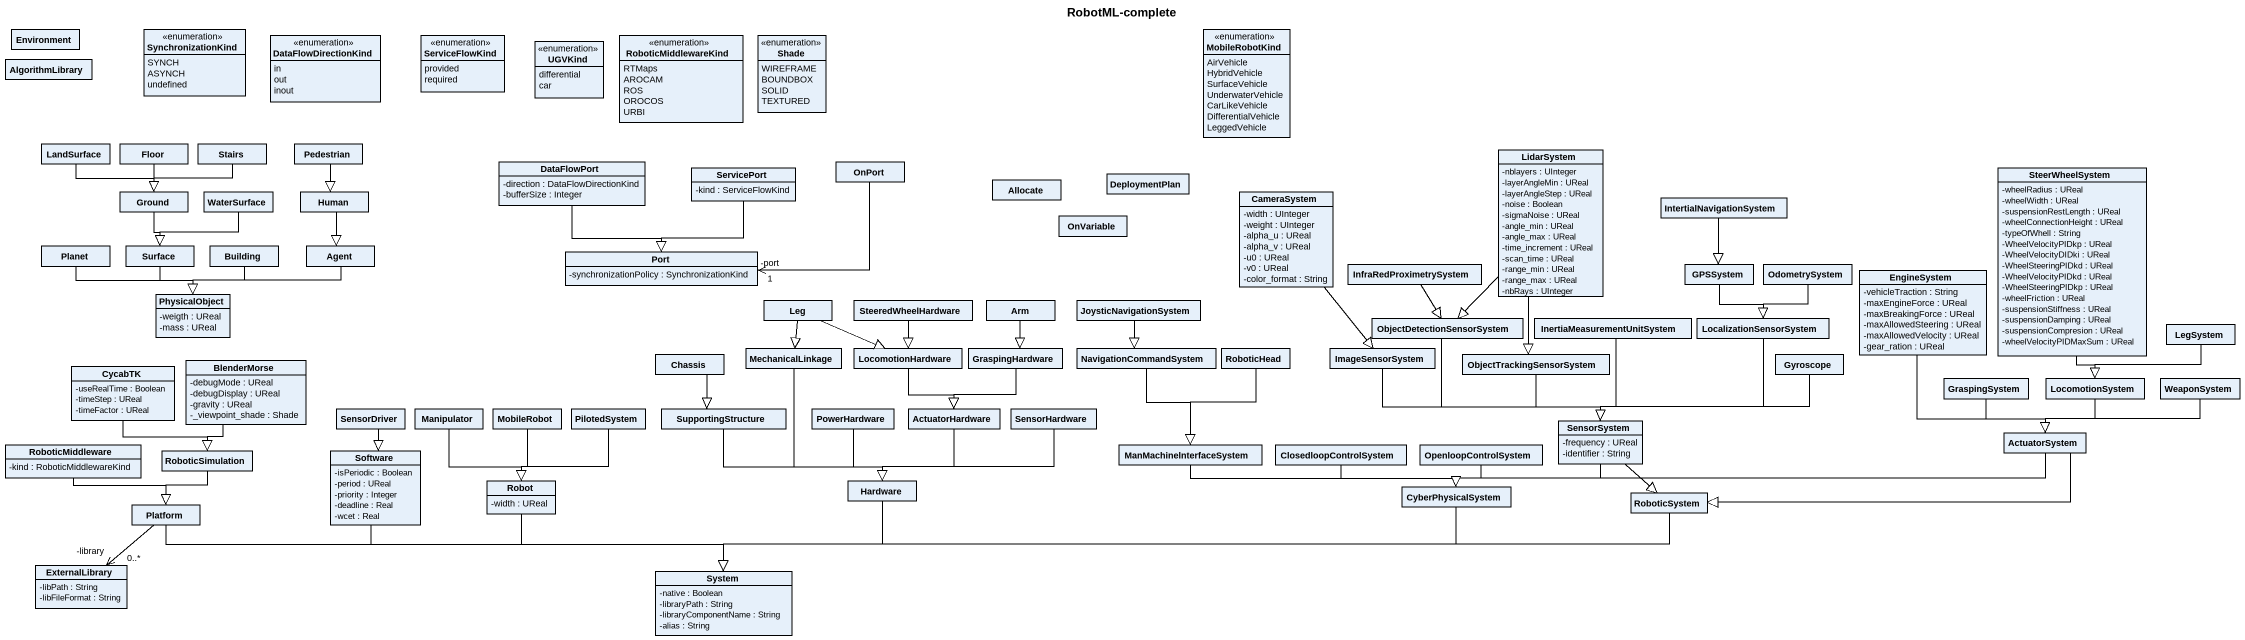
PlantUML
@startuml
title RobotML-complete
hide circle
hide empty members
skinparam classAttributeIconSize 0
class Environment
enum SynchronizationKind {
  SYNCH
  ASYNCH
  undefined
}
enum DataFlowDirectionKind {
  in
  out
  inout
}
enum ServiceFlowKind {
  provided
  required
}
enum RoboticMiddlewareKind {
  RTMaps
  AROCAM
  ROS
  OROCOS
  URBI
}
enum Shade {
  WIREFRAME
  BOUNDBOX
  SOLID
  TEXTURED
}
enum MobileRobotKind {
  AirVehicle
  HybridVehicle
  SurfaceVehicle
  UnderwaterVehicle
  CarLikeVehicle
  DifferentialVehicle
  LeggedVehicle
}
class AlgorithmLibrary
enum UGVKind {
  differential
  car
}
class LandSurface
class Floor
class Stairs
class Pedestrian
class LidarSystem {
  -nblayers : UInteger
  -layerAngleMin : UReal
  -layerAngleStep : UReal
  -noise : Boolean
  -sigmaNoise : UReal
  -angle_min : UReal
  -angle_max : UReal
  -time_increment : UReal
  -scan_time : UReal
  -range_min : UReal
  -range_max : UReal
  -nbRays : UInteger
}
class Ground
class WaterSurface
class Human
class DataFlowPort {
  -direction : DataFlowDirectionKind
  -bufferSize : Integer
}
class ServicePort {
  -kind : ServiceFlowKind
}
class OnPort
class Allocate
class DeploymentPlan
class CameraSystem {
  -width : UInteger
  -weight : UInteger
  -alpha_u : UReal
  -alpha_v : UReal
  -u0 : UReal
  -v0 : UReal
  -color_format : String
}
class SteerWheelSystem {
  -wheelRadius : UReal
  -wheelWidth : UReal
  -suspensionRestLength : UReal
  -wheelConnectionHeight : UReal
  -typeOfWhell : String
  -WheelVelocityPIDkp : UReal
  -WheelVelocityDIDki : UReal
  -WheelSteeringPIDkd : UReal
  -WheelVelocityPIDkd : UReal
  -WheelSteeringPIDkp : UReal
  -wheelFriction : UReal
  -suspensionStiffness : UReal
  -suspensionDamping : UReal
  -suspensionCompresion : UReal
  -wheelVelocityPIDMaxSum : UReal
}
class OnVariable
class IntertialNavigationSystem
class Planet
class Surface
class Building
class "Agent" as Agent_
class "Port" as Port_ {
  -synchronizationPolicy : SynchronizationKind
}
class InfraRedProximetrySystem
class GPSSystem
class OdometrySystem
class EngineSystem {
  -vehicleTraction : String
  -maxEngineForce : UReal
  -maxBreakingForce : UReal
  -maxAllowedSteering : UReal
  -maxAllowedVelocity : UReal
  -gear_ration : UReal
}
class PhysicalObject {
  -weigth : UReal
  -mass : UReal
}
class Leg
class SteeredWheelHardware
class Arm
class JoysticNavigationSystem
class MechanicalLinkage
class LocomotionHardware
class GraspingHardware
class NavigationCommandSystem
class RoboticHead
class ImageSensorSystem
class ObjectDetectionSensorSystem
class InertiaMeasurementUnitSystem
class LocalizationSensorSystem
class LegSystem
class CycabTK {
  -useRealTime : Boolean
  -timeStep : UReal
  -timeFactor : UReal
}
class BlenderMorse {
  -debugMode : UReal
  -debugDisplay : UReal
  -gravity : UReal
  -_viewpoint_shade : Shade
}
class Chassis
class ObjectTrackingSensorSystem
class Gyroscope
class GraspingSystem
class LocomotionSystem
class WeaponSystem
class SensorDriver
class Manipulator
class MobileRobot
class PilotedSystem
class SupportingStructure
class PowerHardware
class ActuatorHardware
class SensorHardware
class SensorSystem {
  -frequency : UReal
  -identifier : String
}
class RoboticMiddleware {
  -kind : RoboticMiddlewareKind
}
class RoboticSimulation
class Software {
  -isPeriodic : Boolean
  -period : UReal
  -priority : Integer
  -deadline : Real
  -wcet : Real
}
class ManMachinelnterfaceSystem
class ClosedloopControlSystem
class OpenloopControlSystem
class ActuatorSystem
class Robot {
  -width : UReal
}
class Hardware
class CyberPhysicalSystem
class RoboticSystem
class Platform
class ExternalLibrary {
  -libPath : String
  -libFileFormat : String
}
class System {
  -native : Boolean
  -libraryPath : String
  -libraryComponentName : String
  -alias : String
}
LandSurface --|> Ground
Floor --|> Ground
Stairs --|> Ground
Pedestrian --|> Human
LidarSystem --|> ObjectDetectionSensorSystem
LidarSystem --|> ObjectTrackingSensorSystem
Ground --|> Surface
WaterSurface --|> Surface
Human --|> Agent_
DataFlowPort --|> Port_
ServicePort --|> Port_
OnPort -left-> "1\n-port" Port_
CameraSystem --|> ImageSensorSystem
SteerWheelSystem --|> LocomotionSystem
IntertialNavigationSystem --|> GPSSystem
Planet -right-|> PhysicalObject
Surface --|> PhysicalObject
Building --|> PhysicalObject
Agent_ -left-|> PhysicalObject
InfraRedProximetrySystem --|> ObjectDetectionSensorSystem
GPSSystem --|> LocalizationSensorSystem
OdometrySystem --|> LocalizationSensorSystem
EngineSystem --|> ActuatorSystem
Leg --|> MechanicalLinkage
Leg -right-|> LocomotionHardware
SteeredWheelHardware --|> LocomotionHardware
Arm --|> GraspingHardware
JoysticNavigationSystem --|> NavigationCommandSystem
MechanicalLinkage --|> Hardware
LocomotionHardware --|> ActuatorHardware
GraspingHardware --|> ActuatorHardware
NavigationCommandSystem --|> ManMachinelnterfaceSystem
RoboticHead --|> ManMachinelnterfaceSystem
ImageSensorSystem -right-|> SensorSystem
ObjectDetectionSensorSystem --|> SensorSystem
InertiaMeasurementUnitSystem --|> SensorSystem
LocalizationSensorSystem --|> SensorSystem
LegSystem -left-|> LocomotionSystem
CycabTK --|> RoboticSimulation
BlenderMorse --|> RoboticSimulation
Chassis --|> SupportingStructure
ObjectTrackingSensorSystem --|> SensorSystem
Gyroscope -left-|> SensorSystem
GraspingSystem --|> ActuatorSystem
LocomotionSystem --|> ActuatorSystem
WeaponSystem -left-|> ActuatorSystem
SensorDriver --|> Software
Manipulator --|> Robot
MobileRobot --|> Robot
PilotedSystem --|> Robot
SupportingStructure -right-|> Hardware
PowerHardware --|> Hardware
ActuatorHardware --|> Hardware
SensorHardware -left-|> Hardware
SensorSystem -left-|> CyberPhysicalSystem
SensorSystem --|> RoboticSystem
RoboticMiddleware -right-|> Platform
RoboticSimulation --|> Platform
Software -right-|> System
ManMachinelnterfaceSystem -right-|> CyberPhysicalSystem
ClosedloopControlSystem -right-|> CyberPhysicalSystem
OpenloopControlSystem --|> CyberPhysicalSystem
ActuatorSystem -left-|> CyberPhysicalSystem
ActuatorSystem -left-|> RoboticSystem
Robot -right-|> System
Hardware --|> System
CyberPhysicalSystem -left-|> System
RoboticSystem -left-|> System
Platform --> "0..*\n-library" ExternalLibrary
Platform -right-|> System
@enduml
